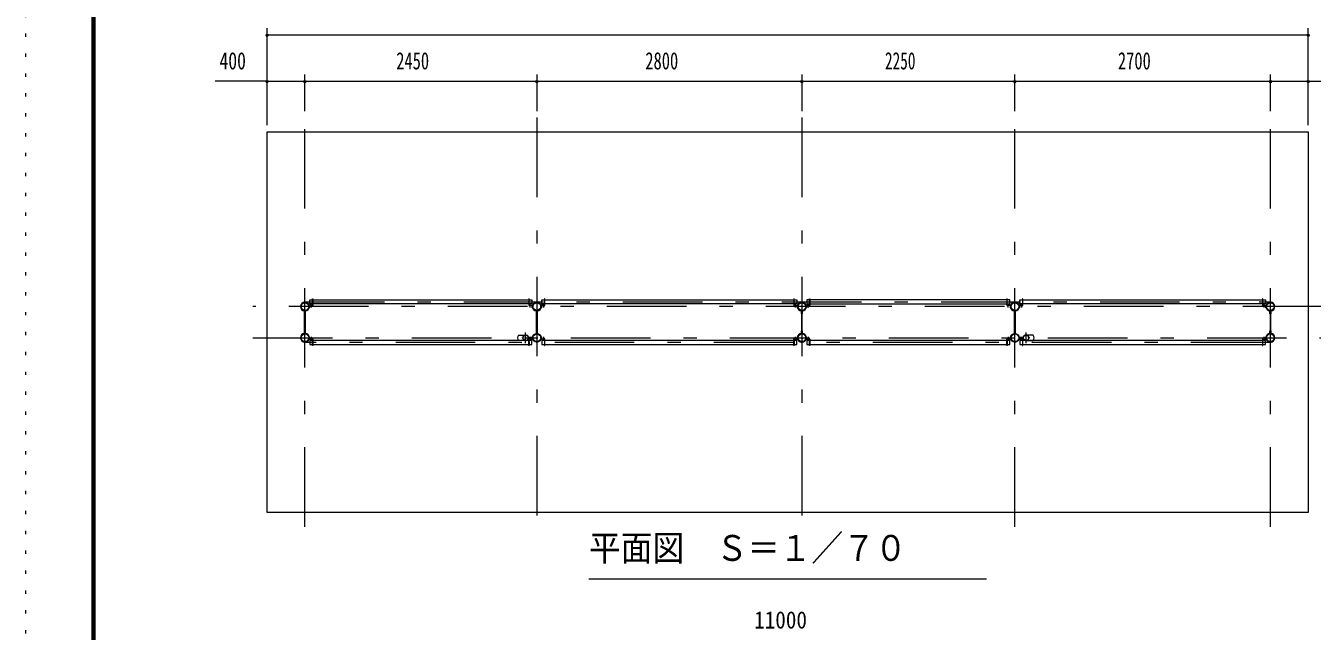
# Model space of a CAD drawing. Units: millimetres, scale not verified. Extents: x -31502 to 31507, y -14700 to 14700.
# Drawn here: x -10073 to 3519, y -5647 to 748 of the extents above; entities that cross this region are included whole.
import ezdxf
from ezdxf.enums import TextEntityAlignment as Align

# ---------------------------------------------------------------- set-up
doc = ezdxf.new("R2010")
doc.units = ezdxf.units.MM
doc.header["$LTSCALE"] = 70
doc.linetypes.add('USER3', pattern=[24, 12, -5, 2, -5])
doc.linetypes.add('USER4', pattern=[3, 0.5, -2.5])
for name, color, linetype, lineweight in [('0-2_1-07BOLD', 7, 'Continuous', 18), ('0-3_1-27CENTER', 3, 'USER3', 18), ('0-5_1-57DIM', 3, 'Continuous', 18), ('0-C_F-F1PAPER', 5, 'Continuous', 18), ('0-D_F-E_J_ADD', 5, 'USER4', 18)]:
    doc.layers.add(name, color=color, linetype=linetype, lineweight=lineweight)
doc.styles.add('ＭＳ ゴシック', font='')
doc.styles.get('ＭＳ ゴシック').set_extended_font_data('MS Gothic')

msp = doc.modelspace()

# ---------------------------------------------------------------- linework, layer by layer
at = {"layer": '0-2_1-07BOLD'}
for p, q in [((-7038.7, -2146.96), (-4757.8, -2146.96)), ((-4588.7, -2146.96), (-1957.8, -2146.96)), ((292.2, -2146.96), (-1788.7, -2146.96)), ((461.3, -2146.96), (2992.21, -2146.96)), ((-7126.25, -2503.01), (-7126.25, -2261.91)), ((-7120.25, -2261.91), (-7120.25, -2503.01)), ((-7078.7, -2229.46), (-7078.7, -2209.46)), ((-7043.9, -2204.26), (-7073.5, -2204.26)), ((-7073.5, -2207.46), (-7043.9, -2207.46)), ((-4757.8, -2189.66), (-7038.7, -2189.66)), ((-4725.75, -2189.66), (-4754.6, -2189.66)), ((-4752.6, -2204.26), (-4723, -2204.26)), ((-4723, -2207.46), (-4752.6, -2207.46)), ((-4676.25, -2503.01), (-4676.25, -2261.91)), ((-4670.25, -2261.91), (-4670.25, -2503.01)), ((-4593.9, -2204.26), (-4623.5, -2204.26)), ((-4623.5, -2207.46), (-4593.9, -2207.46)), ((-1957.8, -2189.66), (-4588.7, -2189.66)), ((-1925.75, -2189.66), (-1954.6, -2189.66)), ((-1952.6, -2204.26), (-1923, -2204.26)), ((-1923, -2207.46), (-1952.6, -2207.46)), ((-1917.8, -2209.46), (-1917.8, -2229.46)), ((-1876.25, -2261.91), (-1876.25, -2503.01)), ((-1870.25, -2503.01), (-1870.25, -2261.91)), ((-1823.5, -2204.26), (-1793.9, -2204.26)), ((-1793.9, -2207.46), (-1823.5, -2207.46)), ((-1788.7, -2189.66), (292.2, -2189.66)), ((295.41, -2189.66), (324.26, -2189.66)), ((297.4, -2204.26), (327, -2204.26)), ((327, -2207.46), (297.4, -2207.46)), ((373.75, -2503.01), (373.75, -2261.91)), ((379.75, -2261.91), (379.75, -2503.01)), ((456.1, -2204.26), (426.51, -2204.26)), ((426.51, -2207.46), (456.1, -2207.46)), ((2992.21, -2189.66), (461.3, -2189.66)), ((3024.25, -2189.66), (2995.4, -2189.66)), ((2997.41, -2204.26), (3027, -2204.26)), ((3027, -2207.46), (2997.41, -2207.46)), ((3032.2, -2209.46), (3032.2, -2229.46)), ((3073.75, -2261.91), (3073.75, -2503.01)), ((3079.75, -2503.01), (3079.75, -2261.91)), ((-7073.5, -2557.46), (-7043.9, -2557.46)), ((-7043.9, -2560.66), (-7073.5, -2560.66)), ((-4757.8, -2575.26), (-7038.7, -2575.26)), ((-4868.35, -2519.96), (-4800.77, -2519.96)), ((-4800.77, -2574.96), (-4868.35, -2574.96)), ((-4763.91, -2544.45), (-4717.7, -2544.45)), ((-4717.7, -2550.45), (-4763.91, -2550.45)), ((-4719.17, -2542.85), (-4762.52, -2542.85)), ((-4762.52, -2552.06), (-4719.17, -2552.06)), ((-4725.75, -2575.26), (-4754.6, -2575.26)), ((-4723, -2557.46), (-4752.6, -2557.46)), ((-4752.6, -2560.66), (-4723, -2560.66)), ((-4717.8, -2555.46), (-4717.8, -2535.46)), ((-4628.7, -2555.46), (-4628.7, -2535.46)), ((-4623.5, -2557.46), (-4593.9, -2557.46)), ((-4593.9, -2560.66), (-4623.5, -2560.66)), ((-1957.8, -2575.26), (-4588.7, -2575.26)), ((-1925.75, -2575.26), (-1954.6, -2575.26)), ((-1923, -2557.46), (-1952.6, -2557.46)), ((-1952.6, -2560.66), (-1923, -2560.66)), ((-1823.5, -2557.46), (-1793.9, -2557.46)), ((-1793.9, -2560.66), (-1823.5, -2560.66)), ((292.2, -2575.26), (-1788.7, -2575.26)), ((324.26, -2575.26), (295.41, -2575.26)), ((327, -2557.46), (297.4, -2557.46)), ((297.4, -2560.66), (327, -2560.66)), ((332.2, -2535.46), (332.2, -2555.46)), ((421.2, -2544.45), (467.41, -2544.45)), ((467.41, -2550.45), (421.2, -2550.45)), ((466.02, -2542.85), (422.67, -2542.85)), ((422.67, -2552.06), (466.02, -2552.06)), ((426.51, -2557.46), (456.1, -2557.46)), ((456.1, -2560.66), (426.51, -2560.66)), ((2992.21, -2575.26), (461.3, -2575.26)), ((571.85, -2519.96), (504.27, -2519.96)), ((504.27, -2574.96), (571.85, -2574.96)), ((2995.4, -2628.46), (2995.4, -2562.66)), ((3027, -2557.46), (2997.41, -2557.46)), ((2997.41, -2560.66), (3027, -2560.66)), ((-7038.7, -2617.96), (-4757.8, -2617.96)), ((-4588.7, -2617.96), (-1957.8, -2617.96)), ((-1788.7, -2617.96), (292.2, -2617.96)), ((461.3, -2617.96), (2992.21, -2617.96)), ((2995.4, -2617.96), (3024.25, -2617.96))]:
    msp.add_line(p, q, dxfattribs=at)
msp.add_lwpolyline([(3476.75, -4392.46), (-7523.25, -4392.46), (-7523.25, -372.46), (3476.75, -372.46)], close=True, dxfattribs=at)
for points in [[(-7041.9, -2189.66), (-7070.75, -2189.66), (-7070.75, -2146.96), (-7041.9, -2146.96)], [(-7041.9, -2202.26), (-7041.9, -2136.46), (-7038.7, -2136.46), (-7038.7, -2202.26)], [(-4754.6, -2202.26), (-4754.6, -2136.46), (-4757.8, -2136.46), (-4757.8, -2202.26)], [(-4754.6, -2146.96), (-4725.75, -2146.96), (-4725.75, -2189.66)], [(-4591.9, -2189.66), (-4620.76, -2189.66), (-4620.76, -2146.96), (-4591.9, -2146.96)], [(-4588.7, -2202.26), (-4588.7, -2136.46), (-4591.9, -2136.46), (-4591.9, -2202.26)], [(-1954.6, -2202.26), (-1954.6, -2136.46), (-1957.8, -2136.46), (-1957.8, -2202.26)], [(-1954.6, -2146.96), (-1925.75, -2146.96), (-1925.75, -2189.66)], [(-1791.9, -2146.96), (-1820.75, -2146.96), (-1820.75, -2189.66), (-1791.9, -2189.66)], [(-1791.9, -2202.26), (-1791.9, -2136.46), (-1788.7, -2136.46), (-1788.7, -2202.26)], [(295.41, -2202.26), (295.41, -2136.46), (292.2, -2136.46), (292.2, -2202.26)], [(324.26, -2189.66), (324.26, -2146.96), (295.41, -2146.96)], [(458.11, -2189.66), (429.25, -2189.66), (429.25, -2146.96), (458.11, -2146.96)], [(461.3, -2202.26), (461.3, -2136.46), (458.1, -2136.46), (458.1, -2202.26)], [(2995.4, -2202.26), (2995.4, -2136.46), (2992.21, -2136.46), (2992.21, -2202.26)], [(2995.4, -2146.96), (3024.25, -2146.96), (3024.25, -2189.66)], [(-7127.85, -2263.38), (-7127.85, -2292.46), (-7126.25, -2292.46)], [(-7120.25, -2292.46), (-7118.64, -2292.46), (-7118.64, -2263.38)], [(-7075.5, -2209.46), (-7075.5, -2229.46), (-7078.7, -2229.46)], [(-4717.8, -2209.46), (-4717.8, -2229.46), (-4721, -2229.46), (-4721, -2209.46)], [(-4677.85, -2263.38), (-4677.85, -2292.46), (-4676.25, -2292.46)], [(-4670.25, -2292.46), (-4668.64, -2292.46), (-4668.64, -2263.38)], [(-4625.5, -2209.46), (-4625.5, -2229.46), (-4628.7, -2229.46), (-4628.7, -2209.46)], [(-1917.8, -2229.46), (-1921, -2229.46), (-1921, -2209.46)], [(-1876.25, -2292.46), (-1877.85, -2292.46), (-1877.85, -2263.38)], [(-1868.64, -2263.38), (-1868.64, -2292.46), (-1870.25, -2292.46)], [(-1825.5, -2209.46), (-1825.5, -2229.46), (-1828.7, -2229.46), (-1828.7, -2209.46)], [(332.2, -2209.46), (332.2, -2229.46), (329, -2229.46), (329, -2209.46)], [(372.15, -2263.38), (372.15, -2292.46), (373.75, -2292.46)], [(379.75, -2292.46), (381.35, -2292.46), (381.35, -2263.38)], [(424.5, -2209.46), (424.5, -2229.46), (421.31, -2229.46), (421.31, -2209.46)], [(3032.2, -2229.46), (3029.01, -2229.46), (3029.01, -2209.46)], [(3073.75, -2292.46), (3072.14, -2292.46), (3072.14, -2263.38)], [(3081.35, -2263.38), (3081.35, -2292.46), (3079.75, -2292.46)], [(-7126.25, -2472.46), (-7127.85, -2472.46), (-7127.85, -2501.54)], [(-7118.64, -2501.54), (-7118.64, -2472.46), (-7120.25, -2472.46)], [(-7075.5, -2555.46), (-7075.5, -2535.46), (-7078.7, -2535.46), (-7078.7, -2555.46)], [(-7041.9, -2575.26), (-7070.75, -2575.26), (-7070.75, -2617.96), (-7041.9, -2617.96)], [(-7038.7, -2562.66), (-7038.7, -2628.46), (-7041.9, -2628.46), (-7041.9, -2562.66)], [(-4754.6, -2562.66), (-4754.6, -2628.46), (-4757.8, -2628.46), (-4757.8, -2562.66)], [(-4754.6, -2617.96), (-4725.75, -2617.96), (-4725.75, -2575.26)], [(-4717.8, -2535.46), (-4721, -2535.46), (-4721, -2555.46)], [(-4676.25, -2472.46), (-4677.85, -2472.46), (-4677.85, -2501.54)], [(-4668.64, -2501.54), (-4668.64, -2472.46), (-4670.25, -2472.46)], [(-4628.7, -2535.46), (-4625.5, -2535.46), (-4625.5, -2555.46)], [(-4591.9, -2575.26), (-4620.76, -2575.26), (-4620.76, -2617.96), (-4591.9, -2617.96)], [(-4591.9, -2562.66), (-4591.9, -2628.46), (-4588.7, -2628.46), (-4588.7, -2562.66)], [(-1954.6, -2562.66), (-1954.6, -2628.46), (-1957.8, -2628.46), (-1957.8, -2562.66)], [(-1954.6, -2617.96), (-1925.75, -2617.96), (-1925.75, -2575.26)], [(-1917.8, -2555.46), (-1917.8, -2535.46), (-1921, -2535.46), (-1921, -2555.46)], [(-1877.85, -2501.54), (-1877.85, -2472.46), (-1876.25, -2472.46)], [(-1870.25, -2472.46), (-1868.64, -2472.46), (-1868.64, -2501.54)], [(-1825.5, -2555.46), (-1825.5, -2535.46), (-1828.7, -2535.46), (-1828.7, -2555.46)], [(-1791.9, -2575.26), (-1820.75, -2575.26), (-1820.75, -2617.96), (-1791.9, -2617.96)], [(-1788.7, -2562.66), (-1788.7, -2628.46), (-1791.9, -2628.46), (-1791.9, -2562.66)], [(295.41, -2562.66), (295.41, -2628.46), (292.2, -2628.46), (292.2, -2562.66)], [(295.41, -2617.96), (324.26, -2617.96), (324.26, -2575.26)], [(329, -2555.46), (329, -2535.46), (332.2, -2535.46)], [(373.75, -2472.46), (372.15, -2472.46), (372.15, -2501.54)], [(381.35, -2501.54), (381.35, -2472.46), (379.75, -2472.46)], [(421.31, -2555.46), (421.31, -2535.46), (424.5, -2535.46), (424.5, -2555.46)], [(458.11, -2575.26), (429.25, -2575.26), (429.25, -2617.96), (458.11, -2617.96)], [(458.1, -2562.66), (458.1, -2628.46), (461.3, -2628.46), (461.3, -2562.66)], [(2992.21, -2562.66), (2992.21, -2628.46), (2995.4, -2628.46)], [(3024.25, -2617.96), (3024.25, -2575.26), (2995.4, -2575.26)], [(3029.01, -2555.46), (3029.01, -2535.46), (3032.2, -2535.46), (3032.2, -2555.46)], [(3072.14, -2501.54), (3072.14, -2472.46), (3073.75, -2472.46)], [(3079.75, -2472.46), (3081.35, -2472.46), (3081.35, -2501.54)]]:
    msp.add_lwpolyline(points, dxfattribs=at)
for centre, radius in [((-7123.25, -2217.46), 44.55), ((-7123.25, -2169.06), 2.25), ((-4673.25, -2217.46), 44.55), ((-4673.25, -2169.06), 2.25), ((-1873.25, -2217.46), 44.55), ((-1873.25, -2169.06), 3.85), ((-1873.25, -2169.06), 2.25), ((376.75, -2217.46), 44.55), ((376.75, -2169.06), 2.25), ((3076.75, -2217.46), 44.55), ((3076.75, -2169.06), 2.25), ((-7123.25, -2217.46), 40.35), ((-4673.25, -2217.46), 40.35), ((-1873.25, -2217.46), 40.35), ((376.75, -2217.46), 40.35), ((3076.75, -2217.46), 40.35), ((-7123.25, -2547.46), 44.55), ((-7123.25, -2547.46), 40.35), ((-4822.6, -2547.46), 2.25), ((-4791.25, -2547.46), 27.5), ((-4673.25, -2547.46), 46.15), ((-4673.25, -2547.46), 44.55), ((-4673.25, -2547.46), 40.35), ((-4624.85, -2547.46), 2.25), ((-1873.25, -2547.46), 44.55), ((-1873.25, -2547.46), 40.35), ((328.35, -2547.46), 2.25), ((376.75, -2547.46), 46.15), ((376.75, -2547.46), 44.55), ((376.75, -2547.46), 40.35), ((494.75, -2547.46), 27.5), ((526.1, -2547.46), 2.25), ((3076.75, -2547.46), 44.55), ((3076.75, -2547.46), 40.35), ((-7123.25, -2595.86), 2.25), ((-4673.25, -2595.86), 2.25), ((-1873.25, -2595.86), 3.85), ((-1873.25, -2595.86), 2.25), ((376.75, -2595.86), 2.25), ((3076.75, -2595.86), 2.25)]:
    msp.add_circle(centre, radius, dxfattribs=at)
for centre, radius, start, end in [((-7123.25, -2217.46), 46.15, 93.78961, 264.28209), ((-7123.25, -2169.06), 3.85, 322.09525, 270.00276), ((-7123.25, -2217.46), 46.15, 275.72758, 90.00154), ((-4673.25, -2217.46), 46.15, 93.78961, 264.28209), ((-4673.25, -2169.06), 3.85, 322.09525, 270.00276), ((-4673.25, -2217.46), 46.15, 275.72758, 90.00154), ((-1873.25, -2217.46), 46.15, 275.71791, 264.28209), ((376.75, -2217.46), 46.15, 89.99846, 264.27242), ((376.75, -2169.06), 3.85, 269.99724, 217.90475), ((376.75, -2217.46), 46.15, 275.71791, 86.21039), ((3076.75, -2217.46), 46.15, 89.99846, 264.27242), ((3076.75, -2169.06), 3.85, 269.99724, 217.90475), ((3076.75, -2217.46), 46.15, 275.71791, 86.21039), ((-7073.5, -2209.46), 5.2, 90, 180), ((-7073.5, -2209.46), 2, 90, 180), ((-7043.9, -2202.26), 2, 270, 0), ((-7043.9, -2202.26), 5.2, 270, 0), ((-4752.6, -2202.26), 5.2, 180, 270), ((-4752.6, -2202.26), 2, 180, 270), ((-4723, -2209.46), 5.2, 0, 90), ((-4723, -2209.46), 2, 0, 90), ((-4623.5, -2209.46), 5.2, 90, 180), ((-4623.5, -2209.46), 2, 90, 180), ((-4593.9, -2202.26), 2, 270, 0), ((-4593.9, -2202.26), 5.2, 270, 0), ((-1952.6, -2202.26), 5.2, 180, 270), ((-1952.6, -2202.26), 2, 180, 270), ((-1923, -2209.46), 5.2, 0, 90), ((-1923, -2209.46), 2, 0, 90), ((-1823.5, -2209.46), 5.2, 90, 180), ((-1823.5, -2209.46), 2, 90, 180), ((-1793.9, -2202.26), 2, 270, 0), ((-1793.9, -2202.26), 5.2, 270, 0), ((297.4, -2202.26), 5.2, 180, 270), ((297.4, -2202.26), 2, 180, 270), ((327, -2209.46), 5.2, 0, 90), ((327, -2209.46), 2, 0, 90), ((426.51, -2209.46), 5.2, 90, 180), ((426.51, -2209.46), 2, 90, 180), ((456.1, -2202.26), 2, 270, 0), ((456.1, -2202.26), 5.2, 270, 0), ((2997.41, -2202.26), 5.2, 180, 270), ((2997.41, -2202.26), 2, 180, 270), ((3027, -2209.46), 5.2, 0, 90), ((3027, -2209.46), 2, 0, 90), ((-7123.25, -2547.46), 46.15, 95.71837, 266.21085), ((-7123.25, -2547.46), 46.15, 269.99892, 84.27287), ((-7073.5, -2555.46), 5.2, 180, 270), ((-7073.5, -2555.46), 2, 180, 270), ((-7043.9, -2562.66), 5.2, 0, 90), ((-7043.9, -2562.66), 2, 0, 90), ((-4832.85, -2547.46), 44.9, 142.23546, 217.76454), ((-4822.6, -2547.46), 3.85, 51.34222, 0), ((-4791.25, -2547.46), 29.1, 9.09488, 180), ((-4791.25, -2547.46), 29.1, 185.93016, 252.80957), ((-4773.85, -2547.46), 44.9, 142.23546, 160.41136), ((-4773.85, -2547.46), 44.9, 199.58864, 217.76454), ((-4791.25, -2547.46), 29.1, 287.19043, 350.90512), ((-4752.6, -2562.66), 5.2, 90, 180), ((-4752.6, -2562.66), 2, 90, 180), ((-4723, -2555.46), 2, 270, 0), ((-4723, -2555.46), 5.2, 270, 0), ((-4624.85, -2547.46), 3.85, 180, 127.90752), ((-4623.5, -2555.46), 5.2, 180, 270), ((-4623.5, -2555.46), 2, 180, 270), ((-4593.9, -2562.66), 5.2, 0, 90), ((-4593.9, -2562.66), 2, 0, 90), ((-1952.6, -2562.66), 5.2, 90, 180), ((-1952.6, -2562.66), 2, 90, 180), ((-1923, -2555.46), 2, 270, 0), ((-1923, -2555.46), 5.2, 270, 0), ((-1873.25, -2547.46), 46.15, 95.71837, 84.28163), ((-1823.5, -2555.46), 5.2, 180, 270), ((-1823.5, -2555.46), 2, 180, 270), ((-1793.9, -2562.66), 5.2, 0, 90), ((-1793.9, -2562.66), 2, 0, 90), ((297.4, -2562.66), 5.2, 90, 180), ((297.4, -2562.66), 2, 90, 180), ((328.35, -2547.46), 3.85, 52.09248, 0), ((327, -2555.46), 2, 270, 0), ((327, -2555.46), 5.2, 270, 0), ((426.51, -2555.46), 5.2, 180, 270), ((426.51, -2555.46), 2, 180, 270), ((456.1, -2562.66), 5.2, 0, 90), ((456.1, -2562.66), 2, 0, 90), ((494.75, -2547.46), 29.1, 0, 170.90512), ((494.75, -2547.46), 29.1, 189.09488, 252.80957), ((494.75, -2547.46), 29.1, 287.19043, 354.06984), ((477.35, -2547.46), 44.9, 19.58864, 37.76454), ((477.35, -2547.46), 44.9, 322.23546, 340.41136), ((526.1, -2547.46), 3.85, 180, 128.65778), ((536.36, -2547.46), 44.9, 322.23546, 37.76454), ((2997.41, -2562.66), 5.2, 90, 180), ((2997.41, -2562.66), 2, 90, 180), ((3027, -2555.46), 2, 270, 0), ((3027, -2555.46), 5.2, 270, 0), ((3076.75, -2547.46), 46.15, 95.72713, 270.00108), ((3076.75, -2547.46), 46.15, 273.78915, 84.28163), ((-7123.25, -2595.86), 3.85, 90, 37.90752), ((-4673.25, -2595.86), 3.85, 90, 37.90752), ((376.75, -2595.86), 3.85, 142.09248, 90), ((3076.75, -2595.86), 3.85, 142.09248, 90)]:
    msp.add_arc(centre, radius, start, end, dxfattribs=at)
at = {"layer": '0-3_1-27CENTER'}
for p, q in [((-7123.25, -4542.46), (-7123.25, -222.46)), ((-4673.25, -222.46), (-4673.25, -4542.46)), ((-1873.25, -222.46), (-1873.25, -4542.46)), ((376.75, -4542.46), (376.75, -222.46)), ((3076.75, -4542.46), (3076.75, -222.46)), ((-7123.25, -2168.31), (3076.75, -2168.31)), ((3626.75, -2217.46), (-7673.25, -2217.46)), ((-7053.7, -2226.46), (-7053.7, -2184.66)), ((-4742.8, -2226.46), (-4742.8, -2184.66)), ((-4603.7, -2184.66), (-4603.7, -2226.46)), ((-1942.8, -2184.66), (-1942.8, -2226.46)), ((-1803.7, -2226.46), (-1803.7, -2184.66)), ((307.2, -2226.46), (307.2, -2184.66)), ((446.31, -2184.66), (446.31, -2226.46)), ((3007.2, -2184.66), (3007.2, -2226.46)), ((-7673.25, -2547.46), (3626.75, -2547.46)), ((-7053.7, -2580.26), (-7053.7, -2538.46)), ((-4791.25, -2602.46), (-4791.25, -2492.46)), ((-4742.8, -2580.26), (-4742.8, -2538.46)), ((-4740.78, -2536.69), (-4740.78, -2558.22)), ((-4603.7, -2538.46), (-4603.7, -2580.26)), ((-1942.8, -2538.46), (-1942.8, -2580.26)), ((-1803.7, -2580.26), (-1803.7, -2538.46)), ((307.2, -2538.46), (307.2, -2580.26)), ((444.28, -2558.22), (444.28, -2536.69)), ((446.31, -2538.46), (446.31, -2580.26)), ((494.75, -2602.46), (494.75, -2492.46)), ((3007.2, -2538.46), (3007.2, -2580.26)), ((3076.75, -2596.61), (-7123.25, -2596.61))]:
    msp.add_line(p, q, dxfattribs=at)
at = {"layer": '0-5_1-57DIM'}
for p, q in [((-7523.25, -302.46), (-7523.25, 722.54)), ((3476.75, -302.46), (3476.75, 722.54)), ((-7509.25, 652.54), (-7537.25, 652.54)), ((-7523.25, 652.54), (3476.75, 652.54)), ((3490.75, 652.54), (3462.75, 652.54)), ((-7523.25, 162.54), (-8072.75, 162.54)), ((-7509.25, 162.54), (-7537.25, 162.54)), ((-7523.25, 162.54), (-7123.25, 162.54)), ((-7109.25, 162.54), (-7137.25, 162.54)), ((-7123.25, -152.46), (-7123.25, 232.54)), ((-7123.25, 162.54), (-4673.25, 162.54)), ((-4659.25, 162.54), (-4687.25, 162.54)), ((-4673.25, 232.54), (-4673.25, -152.46)), ((-4673.25, 162.54), (-1873.25, 162.54)), ((-1859.25, 162.54), (-1887.25, 162.54)), ((-1873.25, 232.54), (-1873.25, -152.46)), ((-1873.25, 162.54), (376.75, 162.54)), ((390.75, 162.54), (362.75, 162.54)), ((376.75, -152.46), (376.75, 232.54)), ((376.75, 162.54), (3076.75, 162.54)), ((3090.75, 162.54), (3062.75, 162.54)), ((3076.75, -152.46), (3076.75, 232.54)), ((3076.75, 162.54), (3476.75, 162.54)), ((3490.75, 162.54), (3462.75, 162.54)), ((3476.75, 162.54), (4026.25, 162.54)), ((-4123.25, -5092.46), (76.75, -5092.46))]:
    msp.add_line(p, q, dxfattribs=at)
for centre in [(-7523.25, 652.54), (3476.75, 652.54), (-7523.25, 162.54), (-7123.25, 162.54), (-4673.25, 162.54), (-1873.25, 162.54), (376.75, 162.54), (3076.75, 162.54), (3476.75, 162.54)]:
    msp.add_arc(centre, 14, 180, 0, dxfattribs=at)
at = {"layer": '0-C_F-F1PAPER'}
for points in [[(30807.29, -14000), (30807.29, 14140), (-9372.71, 14140), (-9372.71, -14000)], [(30803.79, -13996.5), (30803.79, 14136.5), (-9369.21, 14136.5), (-9369.21, -13996.5)], [(30800.29, -13993), (-9365.71, -13993), (-9365.71, 14133), (30800.29, 14133)], [(30796.79, -13989.5), (30796.79, 14129.5), (-9362.21, 14129.5), (-9362.21, -13989.5)], [(30793.29, -13986), (-9358.71, -13986), (-9358.71, 14126), (30793.29, 14126)], [(30789.79, -13982.5), (30789.79, 14122.5), (-9355.21, 14122.5), (-9355.21, -13982.5)], [(30786.29, -13979), (-9351.71, -13979), (-9351.71, 14119), (30786.29, 14119)], [(30782.79, -13975.5), (30782.79, 14115.5), (-9348.21, 14115.5), (-9348.21, -13975.5)], [(30779.29, -13972), (30779.29, 14112), (-9344.71, 14112), (-9344.71, -13972)], [(30775.79, -13968.5), (30775.79, 14108.5), (-9341.21, 14108.5), (-9341.21, -13968.5)], [(30772.29, -13965), (-9337.71, -13965), (-9337.71, 14105), (30772.29, 14105)]]:
    msp.add_lwpolyline(points, close=True, dxfattribs=at)
at = {"layer": '0-D_F-E_J_ADD'}
msp.add_lwpolyline([(31507.29, -14700), (-10072.71, -14700), (-10072.71, 14700), (31507.29, 14700)], close=True, dxfattribs=at)

# ---------------------------------------------------------------- texts
at = {"layer": '0-5_1-57DIM', "color": 7, "style": 'ＭＳ ゴシック'}
for s, height, width, p in [('400', 182.3, 0.75, (-8025.68, 232.54)), ('2450', 182.3, 0.7, (-6158.66, 232.54)), ('2800', 182.3, 0.7, (-3527.03, 232.54)), ('2250', 182.3, 0.65, (-995.6, 232.54)), ('2700', 182.3, 0.7, (1465.51, 232.54)), ('平面図\u3000Ｓ＝１／７０', 273.5, 0.9, (-4123.25, -4985.15)), ('11000', 182.3, 0.9, (-2377.52, -5672.46))]:
    msp.add_text(s, height=height, dxfattribs=dict(at, width=width)).set_placement(p, align=Align.BOTTOM_LEFT)

doc.saveas('drawing.dxf')
